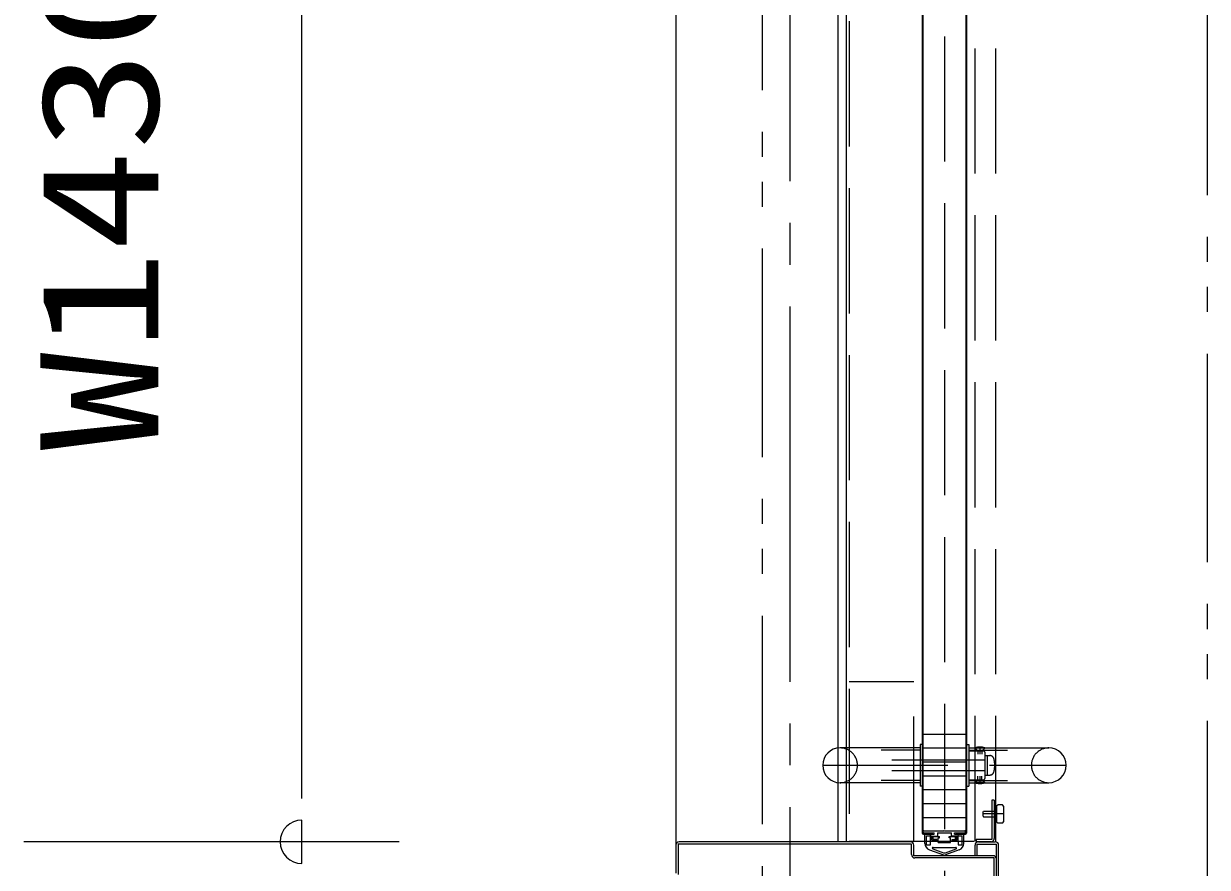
# Model space of a CAD drawing. Units: millimetres at full size. Extents: x -12803 to 120774, y -9413 to 101127.
# Drawn here: x 84424 to 85274, y 15603 to 16210 of the extents above; entities that cross this region are included whole.
import ezdxf
from ezdxf.enums import TextEntityAlignment as Align

# ---------------------------------------------------------------- set-up
doc = ezdxf.new("R2010")
doc.units = ezdxf.units.MM
doc.header["$LTSCALE"] = 30
for name, pattern in [('CHAIN2', [12, 9, -1, 1, -1]), ('DASHED3', [4, 3, -1]), ('DOUBLE_CHAIN1', [8.8, 5, -1, 0.6, -0.6, 0.6, -1])]:
    doc.linetypes.add(name, pattern=pattern)
doc.layers.add('0-0_NoName', color=7, linetype='Continuous')
for name, color, linetype, lineweight in [('1-3_AIHO15-壁開口寸法・コメント', 7, 'Continuous', 15), ('2-0_通芯', 7, 'DOUBLE_CHAIN1', 15), ('2-2_間仕切り芯', 7, 'DOUBLE_CHAIN1', 15), ('2-A_建具', 7, 'Continuous', 15), ('3-2_AIHO08-壁芯', 7, 'CHAIN2', 15)]:
    doc.layers.add(name, color=color, linetype=linetype, lineweight=lineweight)
doc.styles.add('ＭＳ ゴシック', font='')
doc.styles.get('ＭＳ ゴシック').set_extended_font_data('MS Gothic')

# ---------------------------------------------------------------- blocks, each defined once
blk = doc.blocks.new('グループ部品-726')
at = {"layer": '1-3_AIHO15-壁開口寸法・コメント'}
for p, q in [((84623.51, 15652.66), (84623.51, 15683.91)), ((84623.51, 15605.79), (84623.51, 15637.04))]:
    blk.add_line(p, q, dxfattribs=at)
blk.add_arc((84623.51, 15621.41), 15.62, 90, 270, dxfattribs=at)
blk = doc.blocks.new('グループ部品-727')
at = {"layer": '1-3_AIHO15-壁開口寸法・コメント'}
for p, q in [((84623.51, 17067.04), (84623.51, 17035.79)), ((84623.51, 17020.16), (84623.51, 16988.91))]:
    blk.add_line(p, q, dxfattribs=at)
blk.add_arc((84623.51, 17051.41), 15.62, 270, 90, dxfattribs=at)
blk = doc.blocks.new('グループ部品-728')
at = {"layer": '1-3_AIHO15-壁開口寸法・コメント'}
for p, q in [((84693.36, 17051.41), (84423.51, 17051.41)), ((84623.51, 15683.91), (84623.51, 16988.91)), ((84693.36, 15621.41), (84423.51, 15621.41))]:
    blk.add_line(p, q, dxfattribs=at)
for name in ['グループ部品-727', 'グループ部品-726']:
    blk.add_blockref(name, (0, 0), dxfattribs=at)
at = {"layer": '1-3_AIHO15-壁開口寸法・コメント', "style": 'ＭＳ ゴシック', "width": 1.25}
blk.add_text('W1430×H2200', height=84.92, rotation=90, dxfattribs=at).set_placement((84545.88, 15902.05), align=Align.BOTTOM_LEFT)
blk = doc.blocks.new('グループ部品-732')
at = {"layer": '2-2_間仕切り芯'}
blk.add_line((84954.36, 20799.98), (84954.36, 8296.99), dxfattribs=at)
at = {"layer": '2-A_建具', "linetype": 'DASHED3'}
for p, q in [((85107.36, 15621.91), (85107.36, 17766.41)), ((85122.36, 15621.91), (85122.36, 17766.41)), ((85016.86, 17051.41), (85016.86, 15621.41)), ((85085.36, 16800.56), (85085.36, 15571.41)), ((85102.86, 15691.41), (85102.86, 15661.41)), ((85102.86, 15687.41), (85130.72, 15687.41)), ((85102.86, 15686.91), (85113.36, 15686.91)), ((85114.36, 15688.71), (85107.36, 15688.71)), ((85107.36, 15688.71), (85109.36, 15686.71)), ((85109.36, 15686.71), (85109.36, 15684.33)), ((85110.86, 15689.51), (85110.86, 15684.33)), ((85114.36, 15688.71), (85112.36, 15686.71)), ((85112.36, 15686.71), (85112.36, 15684.33)), ((85114.36, 15688.71), (85114.36, 15688.91)), ((85114.36, 15685.91), (85114.36, 15666.91)), ((85114.36, 15683.41), (85118.01, 15683.41)), ((85116.36, 15669.41), (85116.36, 15683.41)), ((84997.86, 15676.41), (85172.86, 15676.41)), ((85047.64, 15680.41), (85114.36, 15680.41)), ((85067.86, 15665.41), (85039.99, 15665.41)), ((85114.36, 15672.41), (85047.64, 15672.41)), ((85102.86, 15665.91), (85113.36, 15665.91)), ((85102.86, 15665.41), (85130.72, 15665.41)), ((85107.36, 15664.11), (85109.36, 15666.11)), ((85109.36, 15666.11), (85109.36, 15668.49)), ((85110.86, 15668.49), (85110.86, 15663.31)), ((85112.36, 15666.11), (85112.36, 15668.49)), ((85114.36, 15664.11), (85112.36, 15666.11)), ((85114.36, 15669.41), (85118.01, 15669.41)), ((85114.36, 15664.11), (85107.36, 15664.11)), ((85114.36, 15664.11), (85114.36, 15663.91)), ((85121.16, 15651.41), (85119.56, 15651.41)), ((85121.16, 15651.41), (85121.16, 15623.81)), ((85123.16, 15647.41), (85123.66, 15647.91)), ((85123.16, 15635.41), (85123.16, 15647.41)), ((85127.16, 15647.91), (85123.66, 15647.91)), ((85128.16, 15646.91), (85127.16, 15647.91)), ((85128.16, 15641.41), (85113.16, 15641.41)), ((85113.16, 15639.81), (85113.56, 15639.41)), ((85113.56, 15643.41), (85122.36, 15643.41)), ((85113.56, 15639.41), (85122.36, 15639.41)), ((85123.16, 15646.41), (85122.36, 15646.41)), ((85128.16, 15635.91), (85128.16, 15646.91)), ((85123.16, 15636.41), (85122.36, 15636.41)), ((85123.16, 15635.41), (85123.66, 15634.91)), ((85127.16, 15634.91), (85123.66, 15634.91)), ((85127.16, 15634.91), (85128.16, 15635.91)), ((85016.86, 15621.91), (85122.36, 15621.91)), ((85108.16, 15623.01), (85108.16, 15621.41)), ((85118.76, 15621.41), (85108.16, 15621.41))]:
    blk.add_line(p, q, dxfattribs=at)
at = {"layer": '2-A_建具'}
for p, q in [((84892.36, 17051.41), (84892.36, 15619.01)), ((85008.86, 17051.41), (85008.86, 15621.41)), ((85014.86, 17051.41), (85014.86, 15621.41)), ((85069.36, 16450.11), (85069.36, 15627.71)), ((85069.96, 16450.41), (85069.96, 15627.41)), ((85100.76, 16450.41), (85100.76, 15627.41)), ((85101.36, 16450.11), (85101.36, 15627.71)), ((85069.96, 15698.91), (85100.76, 15698.91)), ((85067.86, 15691.41), (85067.86, 15661.41)), ((85069.36, 15691.41), (85067.86, 15691.41)), ((85069.36, 15691.41), (85069.36, 15661.41)), ((85101.36, 15691.41), (85102.86, 15691.41)), ((85101.36, 15691.41), (85101.36, 15661.41)), ((85067.86, 15688.91), (85010.36, 15688.91)), ((85067.86, 15687.41), (85039.99, 15687.41)), ((85069.96, 15688.91), (85100.76, 15688.91)), ((85102.86, 15688.91), (85160.36, 15688.91)), ((85069.96, 15678.91), (85100.76, 15678.91)), ((85069.96, 15668.91), (85100.76, 15668.91)), ((85067.86, 15663.91), (85010.36, 15663.91)), ((85069.36, 15661.41), (85067.86, 15661.41)), ((85069.96, 15658.91), (85100.76, 15658.91)), ((85101.36, 15661.41), (85102.86, 15661.41)), ((85102.86, 15663.91), (85160.36, 15663.91)), ((85069.96, 15648.91), (85100.76, 15648.91)), ((85069.96, 15638.91), (85100.76, 15638.91)), ((85069.96, 15627.41), (85076.86, 15627.41)), ((85070.11, 15628.41), (85070.11, 15628.91)), ((85070.26, 15626.81), (85076.86, 15626.81)), ((85070.61, 15629.41), (85085.06, 15629.41)), ((85070.61, 15627.91), (85078.11, 15627.91)), ((85071.36, 15620.3), (85071.36, 15626.51)), ((85072.56, 15625.61), (85075.36, 15625.61)), ((85072.56, 15619.31), (85072.56, 15625.61)), ((85075.36, 15625.61), (85075.36, 15626.81)), ((85075.36, 15621.91), (85075.36, 15625.58)), ((85075.36, 15621.91), (85079.36, 15621.91)), ((85079.86, 15621.81), (85075.36, 15621.81)), ((85075.36, 15619.31), (85075.36, 15621.81)), ((85076.18, 15626.56), (85078.11, 15626.91)), ((85076.36, 15622.91), (85076.36, 15625.41)), ((85076.36, 15625.41), (85080.36, 15625.41)), ((85076.36, 15622.91), (85079.36, 15622.91)), ((85076.86, 15626.81), (85076.86, 15627.41)), ((85077.36, 15623.51), (85077.36, 15624.81)), ((85077.86, 15625.31), (85081.86, 15625.31)), ((85079.86, 15623.01), (85077.86, 15623.01)), ((85078.11, 15626.91), (85078.11, 15627.91)), ((85079.36, 15621.91), (85079.36, 15622.91)), ((85079.86, 15621.81), (85079.86, 15623.01)), ((85080.36, 15627.91), (85080.36, 15625.41)), ((85080.36, 15627.91), (85090.36, 15627.91)), ((85080.86, 15620.81), (85080.86, 15624.31)), ((85080.86, 15624.31), (85081.86, 15624.31)), ((85081.86, 15624.31), (85081.86, 15625.31)), ((85085.36, 15629.11), (85085.06, 15629.41)), ((85085.66, 15629.41), (85085.36, 15629.11)), ((85085.66, 15629.41), (85100.11, 15629.41)), ((85088.86, 15624.31), (85088.86, 15625.31)), ((85088.86, 15625.31), (85092.86, 15625.31)), ((85089.86, 15624.31), (85088.86, 15624.31)), ((85089.86, 15620.81), (85089.86, 15624.31)), ((85090.36, 15625.41), (85090.36, 15627.91)), ((85094.36, 15625.41), (85090.36, 15625.41)), ((85090.86, 15621.81), (85090.86, 15623.01)), ((85090.86, 15623.01), (85092.86, 15623.01)), ((85095.36, 15621.81), (85090.86, 15621.81)), ((85091.36, 15621.91), (85095.36, 15621.91)), ((85092.61, 15626.91), (85092.61, 15627.91)), ((85092.61, 15627.91), (85100.11, 15627.91)), ((85092.61, 15626.91), (85094.54, 15626.56)), ((85093.36, 15623.51), (85093.36, 15624.81)), ((85093.86, 15626.81), (85093.86, 15627.41)), ((85093.86, 15627.41), (85100.76, 15627.41)), ((85093.86, 15626.81), (85100.46, 15626.81)), ((85094.36, 15622.91), (85094.36, 15625.41)), ((85095.36, 15625.61), (85095.36, 15626.81)), ((85095.36, 15625.61), (85098.16, 15625.61)), ((85095.36, 15621.91), (85095.36, 15625.58)), ((85095.36, 15621.81), (85095.36, 15619.31)), ((85098.16, 15619.31), (85098.16, 15625.61)), ((85099.36, 15620.3), (85099.36, 15626.51)), ((85100.61, 15628.41), (85100.61, 15628.91)), ((84892.36, 15619.01), (84892.36, 15598.81)), ((85061.76, 15619.81), (84893.96, 15619.81)), ((84893.96, 15619.81), (84893.96, 15598.01)), ((85060.96, 15621.41), (84894.76, 15621.41)), ((85061.76, 15612.21), (85061.76, 15619.81)), ((85063.36, 15611.41), (85063.36, 15619.01)), ((85072.56, 15619.31), (85075.36, 15619.31)), ((85074.64, 15615.61), (85084.67, 15611.93)), ((85077, 15616.34), (85084.67, 15613.53)), ((85077.17, 15617.31), (85093.54, 15617.31)), ((85080.86, 15620.81), (85089.86, 15620.81)), ((85086.04, 15613.53), (85093.72, 15616.34)), ((85096.08, 15615.61), (85086.04, 15611.93)), ((85095.36, 15619.31), (85098.16, 15619.31)), ((85107.36, 15611.41), (85107.36, 15619.01)), ((85108.96, 15611.41), (85108.96, 15619.81)), ((85108.96, 15619.81), (85122.76, 15619.81)), ((85109.76, 15621.41), (85121.96, 15621.41)), ((85122.76, 15573.01), (85122.76, 15619.81)), ((85124.36, 15573.81), (85124.36, 15619.01)), ((85120.36, 15611.41), (85063.36, 15611.41)), ((85121.16, 15609.81), (85064.16, 15609.81)), ((85121.16, 15574.01), (85121.16, 15609.81))]:
    blk.add_line(p, q, dxfattribs=at)
at = {"layer": '2-A_建具', "linetype": 'DASHED3'}
for points in [[(85063.36, 15621.41), (85063.36, 15736.41), (85016.86, 15736.41)], [(85119.56, 15651.41), (85119.56, 15623.01), (85108.16, 15623.01)], [(85113.16, 15639.81), (85113.16, 15643.01), (85113.56, 15643.41)]]:
    blk.add_lwpolyline(points, dxfattribs=at)
at = {"layer": '2-A_建具'}
blk.add_lwpolyline([(85091.36, 15621.91), (85091.36, 15622.91), (85094.36, 15622.91)], dxfattribs=at)
for centre, radius, start, end in [((85010.36, 15676.41), 12.5, 90, 270), ((85160.36, 15676.41), 12.5, 270, 90), ((85070.26, 15627.71), 0.9, 180, 270), ((85070.61, 15628.91), 0.5, 90, 180), ((85070.61, 15628.41), 0.5, 180, 270), ((85071.66, 15626.51), 0.3, 90, 180), ((85076.36, 15625.58), 1, 100.30485, 180), ((85077.86, 15624.81), 0.5, 90, 180), ((85077.86, 15623.51), 0.5, 180, 270), ((85092.86, 15624.81), 0.5, 0, 90), ((85092.86, 15623.51), 0.5, 270, 0), ((85094.36, 15625.58), 1, 0, 79.69515), ((85099.06, 15626.51), 0.3, 0, 90), ((85100.11, 15628.91), 0.5, 0, 90), ((85100.11, 15628.41), 0.5, 270, 0), ((85100.46, 15627.71), 0.9, 270, 0), ((84894.76, 15619.01), 2.4, 90, 180), ((85060.96, 15619.01), 2.4, 0, 90), ((85076.36, 15620.3), 5, 180, 249.87556), ((85077.17, 15616.81), 0.5, 90, 249.87556), ((85085.36, 15615.41), 2, 249.87556, 290.12444), ((85093.54, 15616.81), 0.5, 290.12444, 90), ((85094.36, 15620.3), 5, 290.12444, 0), ((85109.76, 15619.01), 2.4, 90, 180), ((85121.96, 15619.01), 2.4, 0, 90), ((85064.16, 15612.21), 2.4, 180, 270), ((85085.36, 15613.81), 2, 249.87556, 290.12444), ((85120.36, 15609.01), 2.4, 0, 90)]:
    blk.add_arc(centre, radius, start, end, dxfattribs=at)
at = {"layer": '2-A_建具', "linetype": 'DASHED3'}
for centre, radius, start, end in [((85010.36, 15676.41), 12.5, 270, 90), ((85110.86, 15679), 10.51, 70.54484, 109.45516), ((85113.36, 15685.91), 1, 0, 90), ((85118.01, 15680.41), 3, 15.46601, 90), ((85103.56, 15676.41), 18, 344.53399, 15.46601), ((85160.36, 15676.41), 12.5, 90, 270), ((85113.36, 15666.91), 1, 270, 0), ((85118.01, 15672.41), 3, 270, 344.53399), ((85110.86, 15673.82), 10.51, 250.54484, 289.45516), ((85118.76, 15623.81), 2.4, 270, 0)]:
    blk.add_arc(centre, radius, start, end, dxfattribs=at)
at = {"layer": '3-2_AIHO08-壁芯'}
blk.add_line((84974.36, 19246.41), (84974.36, 13296.41), dxfattribs=at)
at = {"layer": '1-3_AIHO15-壁開口寸法・コメント'}
blk.add_blockref('グループ部品-728', (0, 0), dxfattribs=at)
blk = doc.blocks.new('グループ部品-757')
at = {"layer": '1-3_AIHO15-壁開口寸法・コメント'}
for p, q in [((84623.51, 15652.66), (84623.51, 15683.91)), ((84623.51, 15605.79), (84623.51, 15637.04))]:
    blk.add_line(p, q, dxfattribs=at)
blk.add_arc((84623.51, 15621.41), 15.62, 90, 270, dxfattribs=at)
blk = doc.blocks.new('グループ部品-758')
at = {"layer": '1-3_AIHO15-壁開口寸法・コメント'}
for p, q in [((84623.51, 17067.04), (84623.51, 17035.79)), ((84623.51, 17020.16), (84623.51, 16988.91))]:
    blk.add_line(p, q, dxfattribs=at)
blk.add_arc((84623.51, 17051.41), 15.62, 270, 90, dxfattribs=at)
blk = doc.blocks.new('グループ部品-759')
at = {"layer": '1-3_AIHO15-壁開口寸法・コメント'}
for p, q in [((84693.36, 17051.41), (84423.51, 17051.41)), ((84623.51, 15683.91), (84623.51, 16988.91)), ((84693.36, 15621.41), (84423.51, 15621.41))]:
    blk.add_line(p, q, dxfattribs=at)
for name in ['グループ部品-758', 'グループ部品-757']:
    blk.add_blockref(name, (0, 0), dxfattribs=at)
at = {"layer": '1-3_AIHO15-壁開口寸法・コメント', "style": 'ＭＳ ゴシック', "width": 1.25}
blk.add_text('W1430×H2200', height=84.92, rotation=90, dxfattribs=at).set_placement((84545.88, 15902.05), align=Align.BOTTOM_LEFT)
blk = doc.blocks.new('グループ部品-763')
at = {"layer": '2-2_間仕切り芯'}
blk.add_line((84954.36, 20799.98), (84954.36, 8296.99), dxfattribs=at)
at = {"layer": '2-A_建具', "linetype": 'DASHED3'}
for p, q in [((85107.36, 15621.91), (85107.36, 17766.41)), ((85122.36, 15621.91), (85122.36, 17766.41)), ((85016.86, 17051.41), (85016.86, 15621.41)), ((85085.36, 16800.56), (85085.36, 15571.41)), ((85102.86, 15691.41), (85102.86, 15661.41)), ((85102.86, 15687.41), (85130.72, 15687.41)), ((85102.86, 15686.91), (85113.36, 15686.91)), ((85114.36, 15688.71), (85107.36, 15688.71)), ((85107.36, 15688.71), (85109.36, 15686.71)), ((85109.36, 15686.71), (85109.36, 15684.33)), ((85110.86, 15689.51), (85110.86, 15684.33)), ((85114.36, 15688.71), (85112.36, 15686.71)), ((85112.36, 15686.71), (85112.36, 15684.33)), ((85114.36, 15688.71), (85114.36, 15688.91)), ((85114.36, 15685.91), (85114.36, 15666.91)), ((85114.36, 15683.41), (85118.01, 15683.41)), ((85116.36, 15669.41), (85116.36, 15683.41)), ((84997.86, 15676.41), (85172.86, 15676.41)), ((85047.64, 15680.41), (85114.36, 15680.41)), ((85067.86, 15665.41), (85039.99, 15665.41)), ((85114.36, 15672.41), (85047.64, 15672.41)), ((85102.86, 15665.91), (85113.36, 15665.91)), ((85102.86, 15665.41), (85130.72, 15665.41)), ((85107.36, 15664.11), (85109.36, 15666.11)), ((85109.36, 15666.11), (85109.36, 15668.49)), ((85110.86, 15668.49), (85110.86, 15663.31)), ((85112.36, 15666.11), (85112.36, 15668.49)), ((85114.36, 15664.11), (85112.36, 15666.11)), ((85114.36, 15669.41), (85118.01, 15669.41)), ((85114.36, 15664.11), (85107.36, 15664.11)), ((85114.36, 15664.11), (85114.36, 15663.91)), ((85121.16, 15651.41), (85119.56, 15651.41)), ((85121.16, 15651.41), (85121.16, 15623.81)), ((85123.16, 15647.41), (85123.66, 15647.91)), ((85123.16, 15635.41), (85123.16, 15647.41)), ((85127.16, 15647.91), (85123.66, 15647.91)), ((85128.16, 15646.91), (85127.16, 15647.91)), ((85128.16, 15641.41), (85113.16, 15641.41)), ((85113.16, 15639.81), (85113.56, 15639.41)), ((85113.56, 15643.41), (85122.36, 15643.41)), ((85113.56, 15639.41), (85122.36, 15639.41)), ((85123.16, 15646.41), (85122.36, 15646.41)), ((85128.16, 15635.91), (85128.16, 15646.91)), ((85123.16, 15636.41), (85122.36, 15636.41)), ((85123.16, 15635.41), (85123.66, 15634.91)), ((85127.16, 15634.91), (85123.66, 15634.91)), ((85127.16, 15634.91), (85128.16, 15635.91)), ((85016.86, 15621.91), (85122.36, 15621.91)), ((85108.16, 15623.01), (85108.16, 15621.41)), ((85118.76, 15621.41), (85108.16, 15621.41))]:
    blk.add_line(p, q, dxfattribs=at)
at = {"layer": '2-A_建具'}
for p, q in [((84892.36, 17051.41), (84892.36, 15619.01)), ((85008.86, 17051.41), (85008.86, 15621.41)), ((85014.86, 17051.41), (85014.86, 15621.41)), ((85069.36, 16450.11), (85069.36, 15627.71)), ((85069.96, 16450.41), (85069.96, 15627.41)), ((85100.76, 16450.41), (85100.76, 15627.41)), ((85101.36, 16450.11), (85101.36, 15627.71)), ((85069.96, 15698.91), (85100.76, 15698.91)), ((85067.86, 15691.41), (85067.86, 15661.41)), ((85069.36, 15691.41), (85067.86, 15691.41)), ((85069.36, 15691.41), (85069.36, 15661.41)), ((85101.36, 15691.41), (85102.86, 15691.41)), ((85101.36, 15691.41), (85101.36, 15661.41)), ((85067.86, 15688.91), (85010.36, 15688.91)), ((85067.86, 15687.41), (85039.99, 15687.41)), ((85069.96, 15688.91), (85100.76, 15688.91)), ((85102.86, 15688.91), (85160.36, 15688.91)), ((85069.96, 15678.91), (85100.76, 15678.91)), ((85069.96, 15668.91), (85100.76, 15668.91)), ((85067.86, 15663.91), (85010.36, 15663.91)), ((85069.36, 15661.41), (85067.86, 15661.41)), ((85069.96, 15658.91), (85100.76, 15658.91)), ((85101.36, 15661.41), (85102.86, 15661.41)), ((85102.86, 15663.91), (85160.36, 15663.91)), ((85069.96, 15648.91), (85100.76, 15648.91)), ((85069.96, 15638.91), (85100.76, 15638.91)), ((85069.96, 15627.41), (85076.86, 15627.41)), ((85070.11, 15628.41), (85070.11, 15628.91)), ((85070.26, 15626.81), (85076.86, 15626.81)), ((85070.61, 15629.41), (85085.06, 15629.41)), ((85070.61, 15627.91), (85078.11, 15627.91)), ((85071.36, 15620.3), (85071.36, 15626.51)), ((85072.56, 15625.61), (85075.36, 15625.61)), ((85072.56, 15619.31), (85072.56, 15625.61)), ((85075.36, 15625.61), (85075.36, 15626.81)), ((85075.36, 15621.91), (85075.36, 15625.58)), ((85075.36, 15621.91), (85079.36, 15621.91)), ((85079.86, 15621.81), (85075.36, 15621.81)), ((85075.36, 15619.31), (85075.36, 15621.81)), ((85076.18, 15626.56), (85078.11, 15626.91)), ((85076.36, 15622.91), (85076.36, 15625.41)), ((85076.36, 15625.41), (85080.36, 15625.41)), ((85076.36, 15622.91), (85079.36, 15622.91)), ((85076.86, 15626.81), (85076.86, 15627.41)), ((85077.36, 15623.51), (85077.36, 15624.81)), ((85077.86, 15625.31), (85081.86, 15625.31)), ((85079.86, 15623.01), (85077.86, 15623.01)), ((85078.11, 15626.91), (85078.11, 15627.91)), ((85079.36, 15621.91), (85079.36, 15622.91)), ((85079.86, 15621.81), (85079.86, 15623.01)), ((85080.36, 15627.91), (85080.36, 15625.41)), ((85080.36, 15627.91), (85090.36, 15627.91)), ((85080.86, 15620.81), (85080.86, 15624.31)), ((85080.86, 15624.31), (85081.86, 15624.31)), ((85081.86, 15624.31), (85081.86, 15625.31)), ((85085.36, 15629.11), (85085.06, 15629.41)), ((85085.66, 15629.41), (85085.36, 15629.11)), ((85085.66, 15629.41), (85100.11, 15629.41)), ((85088.86, 15624.31), (85088.86, 15625.31)), ((85088.86, 15625.31), (85092.86, 15625.31)), ((85089.86, 15624.31), (85088.86, 15624.31)), ((85089.86, 15620.81), (85089.86, 15624.31)), ((85090.36, 15625.41), (85090.36, 15627.91)), ((85094.36, 15625.41), (85090.36, 15625.41)), ((85090.86, 15621.81), (85090.86, 15623.01)), ((85090.86, 15623.01), (85092.86, 15623.01)), ((85095.36, 15621.81), (85090.86, 15621.81)), ((85091.36, 15621.91), (85095.36, 15621.91)), ((85092.61, 15626.91), (85092.61, 15627.91)), ((85092.61, 15627.91), (85100.11, 15627.91)), ((85092.61, 15626.91), (85094.54, 15626.56)), ((85093.36, 15623.51), (85093.36, 15624.81)), ((85093.86, 15626.81), (85093.86, 15627.41)), ((85093.86, 15627.41), (85100.76, 15627.41)), ((85093.86, 15626.81), (85100.46, 15626.81)), ((85094.36, 15622.91), (85094.36, 15625.41)), ((85095.36, 15625.61), (85095.36, 15626.81)), ((85095.36, 15625.61), (85098.16, 15625.61)), ((85095.36, 15621.91), (85095.36, 15625.58)), ((85095.36, 15621.81), (85095.36, 15619.31)), ((85098.16, 15619.31), (85098.16, 15625.61)), ((85099.36, 15620.3), (85099.36, 15626.51)), ((85100.61, 15628.41), (85100.61, 15628.91)), ((84892.36, 15619.01), (84892.36, 15598.81)), ((85061.76, 15619.81), (84893.96, 15619.81)), ((84893.96, 15619.81), (84893.96, 15598.01)), ((85060.96, 15621.41), (84894.76, 15621.41)), ((85061.76, 15612.21), (85061.76, 15619.81)), ((85063.36, 15611.41), (85063.36, 15619.01)), ((85072.56, 15619.31), (85075.36, 15619.31)), ((85074.64, 15615.61), (85084.67, 15611.93)), ((85077, 15616.34), (85084.67, 15613.53)), ((85077.17, 15617.31), (85093.54, 15617.31)), ((85080.86, 15620.81), (85089.86, 15620.81)), ((85086.04, 15613.53), (85093.72, 15616.34)), ((85096.08, 15615.61), (85086.04, 15611.93)), ((85095.36, 15619.31), (85098.16, 15619.31)), ((85107.36, 15611.41), (85107.36, 15619.01)), ((85108.96, 15611.41), (85108.96, 15619.81)), ((85108.96, 15619.81), (85122.76, 15619.81)), ((85109.76, 15621.41), (85121.96, 15621.41)), ((85122.76, 15573.01), (85122.76, 15619.81)), ((85124.36, 15573.81), (85124.36, 15619.01)), ((85120.36, 15611.41), (85063.36, 15611.41)), ((85121.16, 15609.81), (85064.16, 15609.81)), ((85121.16, 15574.01), (85121.16, 15609.81))]:
    blk.add_line(p, q, dxfattribs=at)
at = {"layer": '2-A_建具', "linetype": 'DASHED3'}
for points in [[(85063.36, 15621.41), (85063.36, 15736.41), (85016.86, 15736.41)], [(85119.56, 15651.41), (85119.56, 15623.01), (85108.16, 15623.01)], [(85113.16, 15639.81), (85113.16, 15643.01), (85113.56, 15643.41)]]:
    blk.add_lwpolyline(points, dxfattribs=at)
at = {"layer": '2-A_建具'}
blk.add_lwpolyline([(85091.36, 15621.91), (85091.36, 15622.91), (85094.36, 15622.91)], dxfattribs=at)
for centre, radius, start, end in [((85010.36, 15676.41), 12.5, 90, 270), ((85160.36, 15676.41), 12.5, 270, 90), ((85070.26, 15627.71), 0.9, 180, 270), ((85070.61, 15628.91), 0.5, 90, 180), ((85070.61, 15628.41), 0.5, 180, 270), ((85071.66, 15626.51), 0.3, 90, 180), ((85076.36, 15625.58), 1, 100.30485, 180), ((85077.86, 15624.81), 0.5, 90, 180), ((85077.86, 15623.51), 0.5, 180, 270), ((85092.86, 15624.81), 0.5, 0, 90), ((85092.86, 15623.51), 0.5, 270, 0), ((85094.36, 15625.58), 1, 0, 79.69515), ((85099.06, 15626.51), 0.3, 0, 90), ((85100.11, 15628.91), 0.5, 0, 90), ((85100.11, 15628.41), 0.5, 270, 0), ((85100.46, 15627.71), 0.9, 270, 0), ((84894.76, 15619.01), 2.4, 90, 180), ((85060.96, 15619.01), 2.4, 0, 90), ((85076.36, 15620.3), 5, 180, 249.87556), ((85077.17, 15616.81), 0.5, 90, 249.87556), ((85085.36, 15615.41), 2, 249.87556, 290.12444), ((85093.54, 15616.81), 0.5, 290.12444, 90), ((85094.36, 15620.3), 5, 290.12444, 0), ((85109.76, 15619.01), 2.4, 90, 180), ((85121.96, 15619.01), 2.4, 0, 90), ((85064.16, 15612.21), 2.4, 180, 270), ((85085.36, 15613.81), 2, 249.87556, 290.12444), ((85120.36, 15609.01), 2.4, 0, 90)]:
    blk.add_arc(centre, radius, start, end, dxfattribs=at)
at = {"layer": '2-A_建具', "linetype": 'DASHED3'}
for centre, radius, start, end in [((85010.36, 15676.41), 12.5, 270, 90), ((85110.86, 15679), 10.51, 70.54484, 109.45516), ((85113.36, 15685.91), 1, 0, 90), ((85118.01, 15680.41), 3, 15.46601, 90), ((85103.56, 15676.41), 18, 344.53399, 15.46601), ((85160.36, 15676.41), 12.5, 90, 270), ((85113.36, 15666.91), 1, 270, 0), ((85118.01, 15672.41), 3, 270, 344.53399), ((85110.86, 15673.82), 10.51, 250.54484, 289.45516), ((85118.76, 15623.81), 2.4, 270, 0)]:
    blk.add_arc(centre, radius, start, end, dxfattribs=at)
at = {"layer": '3-2_AIHO08-壁芯'}
blk.add_line((84974.36, 19246.41), (84974.36, 13296.41), dxfattribs=at)
at = {"layer": '1-3_AIHO15-壁開口寸法・コメント'}
blk.add_blockref('グループ部品-759', (0, 0), dxfattribs=at)

msp = doc.modelspace()

# ---------------------------------------------------------------- linework, layer by layer
at = {"layer": '2-0_通芯'}
msp.add_line((85274.36, 24156.41), (85274.36, 5670.44), dxfattribs=at)

# ---------------------------------------------------------------- block references
at = {"layer": '0-0_NoName'}
for name in ['グループ部品-732', 'グループ部品-763']:
    msp.add_blockref(name, (0, 0), dxfattribs=at)

doc.saveas('drawing.dxf')
